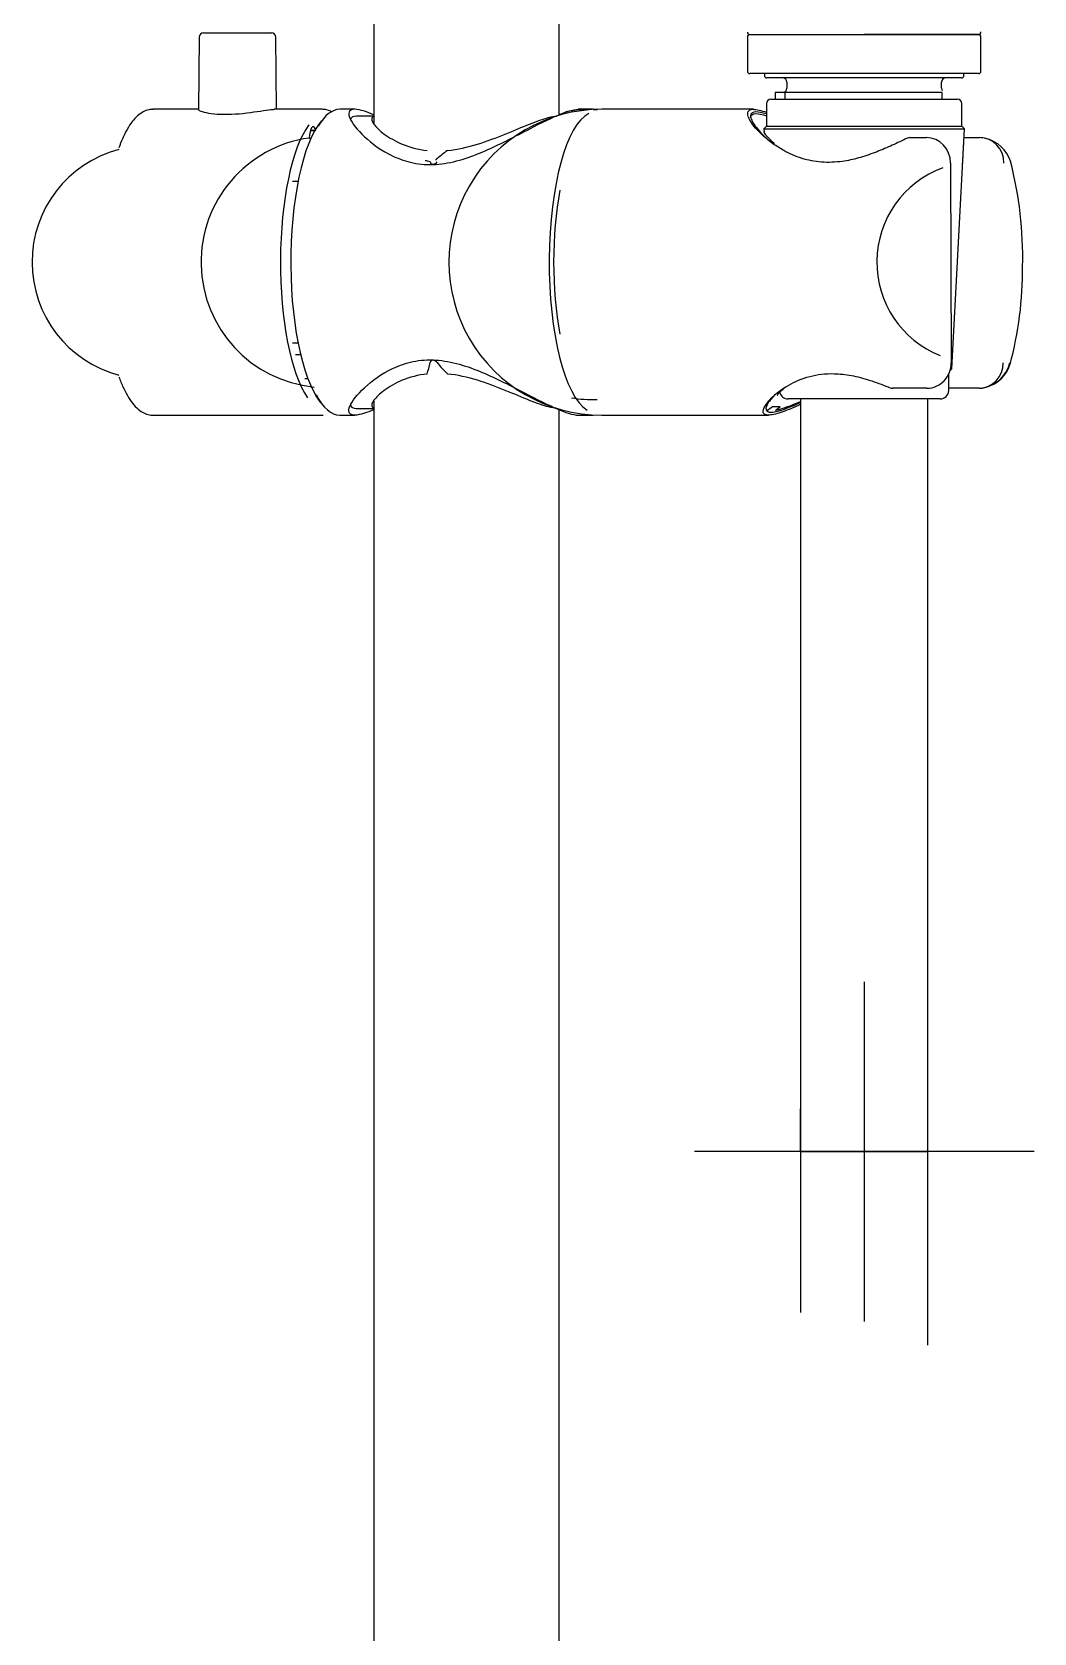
# Model space of a CAD drawing. Header units: millimetres. Extents: x -60 to 7633, y -2614 to 2146.
# Drawn here: x 5411.1 to 5529.1, y 1292.6 to 1481.1 of the extents above; entities that cross this region are included whole.
import ezdxf
from ezdxf.lldxf.tags import DXFTag

# ---------------------------------------------------------------- set-up
doc = ezdxf.new("R2010")
doc.units = ezdxf.units.MM
doc.layers.get('0').update_dxf_attribs({"color": 250})
tags = doc.linetypes.add('CENTER2', pattern=[28.575, 19.05, -3.175, 3.175, -3.175]).pattern_tags.tags
tags[10:11] = [DXFTag(74, 4), DXFTag(75, 0), DXFTag(340, '0'), DXFTag(46, 0.0), DXFTag(50, 0.0), DXFTag(44, 0.0), DXFTag(45, 0.0)]
tags[8:9] = [DXFTag(74, 4), DXFTag(75, 0), DXFTag(340, '0'), DXFTag(46, 0.0), DXFTag(50, 0.0), DXFTag(44, 0.0), DXFTag(45, 0.0)]
tags[6:7] = [DXFTag(74, 4), DXFTag(75, 0), DXFTag(340, '0'), DXFTag(46, 0.0), DXFTag(50, 0.0), DXFTag(44, 0.0), DXFTag(45, 0.0)]
tags[4:5] = [DXFTag(74, 4), DXFTag(75, 0), DXFTag(340, '0'), DXFTag(46, 0.0), DXFTag(50, 0.0), DXFTag(44, 0.0), DXFTag(45, 0.0)]

msp = doc.modelspace()

# ---------------------------------------------------------------- linework, layer by layer
at = {"linetype": 'Continuous'}
for p, q in [((5451.36, 1641.56), (5451.36, 1470.28)), ((5473.16, 1471.34), (5473.16, 1609.25)), ((5430.79, 1480.5), (5430.72, 1471.92)), ((5431.29, 1480.99), (5439.3, 1480.99)), ((5439.87, 1471.99), (5439.8, 1480.5)), ((5495.35, 1480.49), (5495.35, 1476.49)), ((5495.65, 1480.79), (5509.1, 1480.79)), ((5495.65, 1480.79), (5522.55, 1480.79)), ((5522.54, 1480.79), (5509.1, 1480.79)), ((5522.85, 1476.49), (5522.85, 1480.49)), ((5522.55, 1476.19), (5495.65, 1476.19)), ((5497.35, 1476.19), (5497.35, 1475.99)), ((5520.55, 1475.69), (5497.65, 1475.69)), ((5520.85, 1475.99), (5520.85, 1476.19)), ((5518.3, 1473.99), (5498.62, 1473.99)), ((5498.62, 1473.99), (5498.62, 1473.19)), ((5499.78, 1473.19), (5499.78, 1473.99)), ((5500, 1475.19), (5500, 1474.49)), ((5518.2, 1474.49), (5518.2, 1475.19)), ((5518.3, 1473.19), (5518.3, 1473.99)), ((5430.72, 1471.99), (5425.31, 1471.99)), ((5445.28, 1471.99), (5439.62, 1471.99)), ((5449.12, 1471.99), (5447.33, 1471.99)), ((5477.19, 1471.99), (5475.43, 1471.99)), ((5496.05, 1471.99), (5478.19, 1471.99)), ((5497.6, 1472.69), (5497.6, 1469.99)), ((5498.1, 1473.19), (5520.1, 1473.19)), ((5520.6, 1469.99), (5520.6, 1472.69)), ((5451.36, 1471.19), (5449.28, 1471.19)), ((5497.6, 1469.99), (5497.3, 1469.69)), ((5497.3, 1469.69), (5520.9, 1469.69)), ((5497.3, 1469.69), (5497.32, 1469.31)), ((5497.6, 1469.99), (5520.6, 1469.99)), ((5514.44, 1468.66), (5516.42, 1468.66)), ((5516.42, 1468.66), (5516.42, 1468.66)), ((5519.42, 1441.46), (5520.9, 1469.69)), ((5520.9, 1469.69), (5520.6, 1469.99)), ((5520.84, 1468.66), (5522.7, 1468.66)), ((5522.7, 1468.66), (5522.7, 1468.66)), ((5519.38, 1442.16), (5519.31, 1465.66)), ((5442.43, 1463.49), (5441.78, 1463.49)), ((5441.78, 1444.49), (5442.43, 1444.49)), ((5519.05, 1438.89), (5519.05, 1440.83)), ((5519.21, 1441.25), (5519.42, 1441.46)), ((5519.26, 1441.46), (5519.42, 1441.46)), ((5516.49, 1439.16), (5512.45, 1439.16)), ((5516.49, 1439.16), (5516.49, 1439.16)), ((5522.63, 1439.16), (5519.05, 1439.16)), ((5522.63, 1439.16), (5522.63, 1439.16)), ((5449.28, 1436.79), (5451.36, 1436.79)), ((5451.36, 1437.68), (5451.36, 919.49)), ((5473.16, 919.49), (5473.16, 1436.64)), ((5499.21, 1436.95), (5498.28, 1436.95)), ((5518.05, 1437.89), (5500.15, 1437.89)), ((5501.6, 1437.89), (5501.6, 1330.37)), ((5516.6, 1326.51), (5516.6, 1437.89)), ((5425.31, 1435.99), (5445.28, 1435.99)), ((5447.33, 1435.99), (5449.12, 1435.99)), ((5475.43, 1435.99), (5477.19, 1435.99)), ((5478.19, 1435.99), (5497.82, 1435.99)), ((5501.6, 1349.29), (5501.6, 1354.32)), ((5501.6, 1349.29), (5516.6, 1349.29))]:
    msp.add_line(p, q, dxfattribs=at)
at = {"linetype": 'CENTER2'}
for p, q in [((5509.1, 1369.29), (5509.1, 1329.29)), ((5529.1, 1349.29), (5489.1, 1349.29))]:
    msp.add_line(p, q, dxfattribs=at)
at = {"linetype": 'Continuous'}
for centre, radius, start, end in [((5431.29, 1480.49), 0.5, 90, 179.5), ((5439.3, 1480.49), 0.5, 0.5, 90), ((5495.65, 1481.09), 0.3, 180.1509, 270.0007), ((5495.65, 1480.49), 0.3, 90, 180), ((5522.54, 1481.09), 0.3, 269.9989, 0.6915), ((5522.55, 1480.49), 0.3, 0, 90), ((5495.65, 1476.49), 0.3, 180, 270), ((5497.65, 1475.99), 0.3, 180, 270), ((5499.5, 1475.19), 0.5, 0, 90), ((5518.7, 1475.19), 0.5, 90, 180), ((5520.55, 1475.99), 0.3, 270, 0), ((5522.55, 1476.49), 0.3, 270, 0), ((5499.5, 1474.49), 0.5, 270, 0), ((5518.7, 1474.49), 0.5, 180, 217.0436), ((5498.1, 1472.69), 0.5, 90, 180), ((5520.1, 1472.69), 0.5, 0, 90), ((5514.61, 1467.41), 1.26, 97.5826, 119.6818), ((5522.49, 1464.73), 3.94, 75.8387, 86.9465), ((5522.47, 1464.64), 4.04, 17.8165, 75.8329), ((1311.77, 1740.62), 4217.89, 356.26065, 356.29238), ((5520.04, 1467.98), 0.802, 351.7334, 11.6216), ((5482.27, 1454.51), 45.5, 358.7113, 14.4761), ((5483.81, 1453.25), 43.95, 345.0803, 0.3058), ((5522.42, 1443.12), 3.97, 282.6034, 345.9377), ((5522.42, 1443.2), 4.05, 285.5196, 341.9022), ((5500.15, 1438.89), 1, 190.6499, 270), ((5512.59, 1440.77), 1.62, 244.893, 265.3804), ((5518.05, 1438.89), 1, 270, 0), ((5522.42, 1443.12), 3.97, 273.0973, 278.9656), ((5522.42, 1443.2), 4.05, 278.9135, 282.4101), ((5529.76, 1391.76), 55.07, 124.8663, 125.5734), ((5530.69, 1391.76), 55.07, 124.8663, 125.5734)]:
    msp.add_arc(centre, radius, start, end, dxfattribs=at)
for centre, major_axis, ratio, start_param, end_param in [((5447.33, 1453.99), (0, -18), 0.309017, 3.141593, 3.612995), ((5478.19, 1453.99), (0, 18), 1, 0, 3.141593), ((5477.19, 1453.99), (0, 18), 1, 0, 0.179536), ((5477.19, 1453.99), (0, 17.93), 1, -0.027844, 0), ((5445.76, 1453.99), (0, -17.5), 0.309017, 3.533493, 5.861637), ((5447.04, 1453.99), (0, -17.7), 0.309017, 3.486801, 5.981265), ((5444.21, 1468.45), (0, -1.5), 0.309017, 2.496284, 4.602666), ((5477.47, 1453.99), (0, -17.7), 0.309017, 3.287157, 6.098135), ((5445.76, 1453.99), (0, 14.76), 1, 0.136307, 3.044343), ((5516.42, 1465.66), (0.06, -3), 0.951018, 1.551111, 3.121907), ((5522.7, 1465.66), (-0.06, -3), 0.951018, 1.590482, 3.161278), ((5424.83, 1453.99), (0, 13.73), 1, 0.259544, 2.883981), ((5469.53, 1453.99), (0, 16.23), 1, 0.625761, 0.737143), ((5454.98, 1453.99), (0, 12.19), 1, -0.248736, -0.199487), ((5522.41, 1453.99), (0, 11.82), 1, 0.350495, 2.765028), ((5518.51, 1465.66), (-0.8, -0.002), 0.008299, 2.827422, 3.141593), ((5477.47, 1453.99), (0, -16), 0.309017, 4.154685, 5.270093), ((5477.97, 1453.99), (-590.53, 0), 0.018458, 1.510065, 1.511075), ((5477.97, 1453.99), (-597.27, 0), 0.01825, 1.510751, 1.511749), ((5454.98, 1453.99), (0, -17.2), 0.240076, 0.699909, 0.813565), ((5469.53, 1453.99), (0, -17.2), 0.85811, 5.469621, 5.583276), ((5516.49, 1442.16), (-0.06, 3), 0.951018, 3.121907, 4.692704), ((5518.58, 1442.16), (-0.8, -0.002), 0.008299, 2.827422, 3.141593), ((5522.63, 1442.16), (0.06, 3), 0.951018, 3.161278, 4.732074), ((5525.51, 1442.16), (-0.768, 0.225), 0.654225, 3.139796, 3.562502), ((5468.5, 1439.54), (-47.38, 0), 0.017881, -1.017135, -1.007961), ((5447.33, 1453.99), (0, -18), 0.309017, 5.75945, 6.283185), ((5477.19, 1453.99), (0, 16.17), 1, 2.981873, 3.169437), ((5445.28, 1453.99), (0, 18), 1, 3.141593, 3.147643)]:
    msp.add_ellipse(centre, major_axis=major_axis, ratio=ratio, start_param=start_param, end_param=end_param, dxfattribs=at)
for points, knots in [([(5425.35, 1471.97), (5425.17, 1471.97), (5424.79, 1471.97), (5424.16, 1471.71), (5423.51, 1471.25), (5422.89, 1470.56), (5422.29, 1469.66), (5421.76, 1468.6), (5421.47, 1467.84), (5421.32, 1467.44)], [0.0139945, 0.0139945, 0.0139945, 0.0139945, 0.1146793, 0.2546643, 0.3984879, 0.5508918, 0.7091618, 0.86861, 1, 1, 1, 1]), ([(5430.72, 1471.93), (5430.72, 1471.89), (5430.8, 1471.84), (5431.37, 1471.63), (5432.22, 1471.45), (5434.38, 1471.37), (5435.68, 1471.47), (5437.94, 1471.77), (5438.9, 1471.94), (5439.51, 1471.99), (5439.59, 1471.99), (5439.65, 1471.99)], [0.0710749, 0.0710749, 0.0710749, 0.0710749, 0.125, 0.125, 0.25, 0.25, 0.375, 0.375, 0.5, 0.5, 0.521671, 0.521671, 0.521671, 0.521671]), ([(5446.46, 1471.66), (5446.36, 1471.72), (5446.05, 1471.87), (5445.64, 1471.98), (5445.36, 1471.99), (5445.28, 1471.99)], [0.6539121, 0.6539121, 0.6539121, 0.6539121, 0.7452048, 0.9375761, 1, 1, 1, 1]), ([(5451.33, 1471.36), (5450.94, 1471.52), (5450.58, 1471.66), (5449.78, 1471.91), (5449.4, 1471.99), (5448.5, 1472), (5448.3, 1471.68), (5448.63, 1470.61), (5449.15, 1469.86), (5450.74, 1468.27), (5451.81, 1467.41), (5453.81, 1466.36), (5454.56, 1466.05), (5456.17, 1465.62), (5457.06, 1465.49), (5458.87, 1465.49), (5459.81, 1465.61), (5461.66, 1466.04), (5462.57, 1466.34), (5465.25, 1467.4), (5466.89, 1468.24), (5470.01, 1469.85), (5471.43, 1470.59), (5473.25, 1471.4), (5473.79, 1471.61), (5474.74, 1471.91), (5475.13, 1471.99), (5475.43, 1471.99)], [0.4472338, 0.4472338, 0.4472338, 0.4472338, 0.46875, 0.46875, 0.5, 0.5, 0.5625, 0.5625, 0.625, 0.625, 0.6875, 0.6875, 0.71875, 0.71875, 0.75, 0.75, 0.78125, 0.78125, 0.8125, 0.8125, 0.875, 0.875, 0.9375, 0.9375, 0.96875, 0.96875, 1, 1, 1, 1]), ([(5513.98, 1468.51), (5513.68, 1468.36), (5513.09, 1468.08), (5512.19, 1467.66), (5511.29, 1467.27), (5510.05, 1466.77), (5508.46, 1466.24), (5506.33, 1465.77), (5504.02, 1465.68), (5501.65, 1466.16), (5499.79, 1467), (5498.36, 1467.92), (5496.95, 1469.04), (5495.7, 1470.44), (5495.18, 1471.68), (5495.85, 1472.13), (5496.94, 1471.87), (5497.58, 1471.64)], [0.0000015, 0.0000015, 0.0000015, 0.0000015, 0.0162476, 0.0320525, 0.0474715, 0.0625657, 0.0946798, 0.1248943, 0.1644337, 0.2049792, 0.249329, 0.2799295, 0.3117884, 0.3745399, 0.4389573, 0.5002485, 0.5556387, 0.5556387, 0.5556387, 0.5556387]), ([(5449.28, 1471.19), (5448.9, 1471.19), (5448.68, 1471.05), (5448.61, 1470.76), (5448.61, 1470.71), (5448.61, 1470.66)], [0.20111343, 0.20111343, 0.20111343, 0.20111343, 0.25, 0.25, 0.25837312, 0.25837312, 0.25837312, 0.25837312]), ([(5451.33, 1471.14), (5451.26, 1471.12), (5451.21, 1471.08), (5451.04, 1470.88), (5451.11, 1470.6), (5451.6, 1469.91), (5452.02, 1469.5), (5453.15, 1468.66), (5453.86, 1468.24), (5455.55, 1467.54), (5456.55, 1467.26), (5457.64, 1467.15)], [0.4629195, 0.4629195, 0.4629195, 0.4629195, 0.5, 0.5, 0.625, 0.625, 0.75, 0.75, 0.875, 0.875, 1, 1, 1, 1]), ([(5460.03, 1467.15), (5461.2, 1467.26), (5462.4, 1467.54), (5464.7, 1468.24), (5465.8, 1468.66), (5467.87, 1469.5), (5468.82, 1469.9), (5470.54, 1470.59), (5471.3, 1470.87), (5472.29, 1471.14), (5472.62, 1471.19), (5472.86, 1471.19)], [0, 0, 0, 0, 0.125, 0.125, 0.25, 0.25, 0.375, 0.375, 0.5, 0.5, 0.5817966, 0.5817966, 0.5817966, 0.5817966]), ([(5497.57, 1471.44), (5497.07, 1471.6), (5496.1, 1471.81), (5495.52, 1471.36), (5496.1, 1470.09), (5497.31, 1468.78), (5498.24, 1468.04), (5498.49, 1467.85)], [0.4543295, 0.4543295, 0.4543295, 0.4543295, 0.499996, 0.5621153, 0.6245521, 0.687157, 0.7079519, 0.7079519, 0.7079519, 0.7079519]), ([(5495.73, 1470.99), (5495.71, 1471.31), (5495.91, 1471.49), (5496.65, 1471.49), (5497.08, 1471.4), (5497.59, 1471.24)], [0.4109216, 0.4109216, 0.4109216, 0.4109216, 0.5, 0.5, 0.5626841, 0.5626841, 0.5626841, 0.5626841]), ([(5498.53, 1467.97), (5498.43, 1468.05), (5498.13, 1468.31), (5497.73, 1468.71), (5497.43, 1469.09), (5497.31, 1469.29), (5497.29, 1469.33), (5497.29, 1469.33)], [0.5234477, 0.5234477, 0.5234477, 0.5234477, 0.5748024, 0.6830248, 0.7804878, 0.8627958, 0.9124299, 0.9124299, 0.9124299, 0.9124299]), ([(5457.98, 1465.81), (5458, 1465.74), (5458.03, 1465.67), (5458.11, 1465.6), (5458.15, 1465.58), (5458.22, 1465.54), (5458.27, 1465.54), (5458.37, 1465.54), (5458.42, 1465.54), (5458.51, 1465.58), (5458.56, 1465.6), (5458.68, 1465.67), (5458.75, 1465.74), (5458.81, 1465.81)], [0, 0, 0, 0, 0.25, 0.25, 0.375, 0.375, 0.5, 0.5, 0.625, 0.625, 0.75, 0.75, 1, 1, 1, 1]), ([(5451.33, 1436.62), (5450.94, 1436.46), (5450.58, 1436.32), (5449.78, 1436.07), (5449.4, 1435.99), (5448.5, 1435.99), (5448.3, 1436.3), (5448.63, 1437.37), (5449.15, 1438.12), (5450.74, 1439.72), (5451.81, 1440.57), (5453.81, 1441.62), (5454.56, 1441.93), (5456.17, 1442.37), (5457.06, 1442.49), (5458.87, 1442.5), (5459.81, 1442.37), (5461.66, 1441.94), (5462.57, 1441.64), (5465.25, 1440.58), (5466.89, 1439.74), (5470.01, 1438.14), (5471.43, 1437.4), (5473.25, 1436.58), (5473.79, 1436.37), (5474.74, 1436.07), (5475.13, 1435.99), (5475.43, 1435.99)], [0.4472338, 0.4472338, 0.4472338, 0.4472338, 0.46875, 0.46875, 0.5, 0.5, 0.5625, 0.5625, 0.625, 0.625, 0.6875, 0.6875, 0.71875, 0.71875, 0.75, 0.75, 0.78125, 0.78125, 0.8125, 0.8125, 0.875, 0.875, 0.9375, 0.9375, 0.96875, 0.96875, 1, 1, 1, 1]), ([(5458.81, 1442.18), (5458.75, 1442.24), (5458.68, 1442.31), (5458.56, 1442.38), (5458.51, 1442.41), (5458.42, 1442.44), (5458.37, 1442.45), (5458.27, 1442.45), (5458.23, 1442.44), (5458.15, 1442.41), (5458.11, 1442.39), (5458.03, 1442.31), (5458, 1442.24), (5457.98, 1442.18)], [0, 0, 0, 0, 0.25, 0.25, 0.375, 0.375, 0.5, 0.5, 0.625, 0.625, 0.75, 0.75, 1, 1, 1, 1]), ([(5421.34, 1440.5), (5421.36, 1440.44), (5421.52, 1439.95), (5421.91, 1439.08), (5422.47, 1438.02), (5423.09, 1437.16), (5423.74, 1436.54), (5424.41, 1436.14), (5424.95, 1436), (5425.23, 1435.99), (5425.31, 1435.99)], [0, 0, 0, 0, 0.017147, 0.179439, 0.342635, 0.506989, 0.672307, 0.817544, 0.955299, 1, 1, 1, 1]), ([(5457.64, 1440.83), (5456.55, 1440.72), (5455.56, 1440.45), (5453.85, 1439.74), (5453.15, 1439.32), (5452.02, 1438.49), (5451.61, 1438.08), (5451.12, 1437.39), (5451.04, 1437.11), (5451.21, 1436.9), (5451.26, 1436.86), (5451.34, 1436.84)], [0, 0, 0, 0, 0.125, 0.125, 0.25, 0.25, 0.375, 0.375, 0.5, 0.5, 0.5393103, 0.5393103, 0.5393103, 0.5393103]), ([(5472.86, 1436.79), (5472.62, 1436.79), (5472.3, 1436.85), (5471.32, 1437.11), (5470.56, 1437.38), (5468.83, 1438.07), (5467.86, 1438.49), (5465.8, 1439.32), (5464.69, 1439.74), (5462.41, 1440.44), (5461.2, 1440.72), (5460.03, 1440.83)], [0.419288, 0.419288, 0.419288, 0.419288, 0.5, 0.5, 0.625, 0.625, 0.75, 0.75, 0.875, 0.875, 1, 1, 1, 1]), ([(5501.59, 1437.23), (5501.52, 1437.2), (5500.65, 1436.82), (5499.16, 1436.21), (5497.68, 1435.88), (5497.07, 1436.2), (5497.33, 1437.07), (5498.2, 1438.07), (5499.24, 1438.92), (5500.53, 1439.75), (5502.51, 1440.65), (5505.2, 1440.97), (5507.62, 1440.7), (5509.79, 1440.13), (5511.18, 1439.59), (5511.91, 1439.31)], [0.3683406, 0.3683406, 0.3683406, 0.3683406, 0.3740331, 0.4369316, 0.499962, 0.5628867, 0.6257893, 0.688563, 0.7203035, 0.7512412, 0.816119, 0.8751413, 0.9143881, 0.9553503, 0.9999995, 0.9999995, 0.9999995, 0.9999995]), ([(5498.82, 1438.58), (5498.39, 1438.2), (5497.69, 1437.4), (5497.39, 1436.55), (5497.99, 1436.22), (5499.4, 1436.55), (5500.8, 1437.12), (5501.6, 1437.47)], [0.3188255, 0.3188255, 0.3188255, 0.3188255, 0.3758889, 0.4415839, 0.500534, 0.5595137, 0.622647, 0.622647, 0.622647, 0.622647]), ([(5498.87, 1438.33), (5498.87, 1438.33), (5498.89, 1438.36), (5499, 1438.52), (5499.28, 1438.83), (5499.62, 1439.12), (5499.86, 1439.3), (5499.91, 1439.34)], [0.1601681, 0.1601681, 0.1601681, 0.1601681, 0.2162973, 0.3127347, 0.4281806, 0.5613052, 0.595073, 0.595073, 0.595073, 0.595073]), ([(5448.61, 1437.32), (5448.61, 1437.27), (5448.61, 1437.23), (5448.67, 1436.93), (5448.89, 1436.79), (5449.28, 1436.79)], [0.74254985, 0.74254985, 0.74254985, 0.74254985, 0.75, 0.75, 0.79976575, 0.79976575, 0.79976575, 0.79976575]), ([(5497.51, 1436.86), (5497.51, 1436.84), (5497.52, 1436.82), (5497.53, 1436.75), (5497.55, 1436.7), (5497.62, 1436.62), (5497.67, 1436.58), (5497.72, 1436.56)], [0.8538094, 0.8538094, 0.8538094, 0.8538094, 0.875, 0.875, 0.9375, 0.9375, 1, 1, 1, 1]), ([(5498.65, 1436.56), (5499.17, 1436.66), (5499.85, 1436.89), (5500.96, 1437.33), (5501.26, 1437.46), (5501.58, 1437.59)], [0, 0, 0, 0, 0.25, 0.25, 0.3411451, 0.3411451, 0.3411451, 0.3411451])]:
    msp.add_open_spline(points, degree=3, knots=knots, dxfattribs=at)
for points in [[(5443.95, 1468.58), (5443.88, 1468.57), (5443.8, 1468.57), (5443.73, 1468.57)], [(5444.54, 1469.5), (5444.33, 1469.5), (5444.11, 1469.5), (5443.89, 1469.5)], [(5443.89, 1469.48), (5444.08, 1469.48), (5444.28, 1469.48), (5444.48, 1469.48)]]:
    msp.add_open_spline(points, degree=3, dxfattribs=at)

doc.saveas('drawing.dxf')
